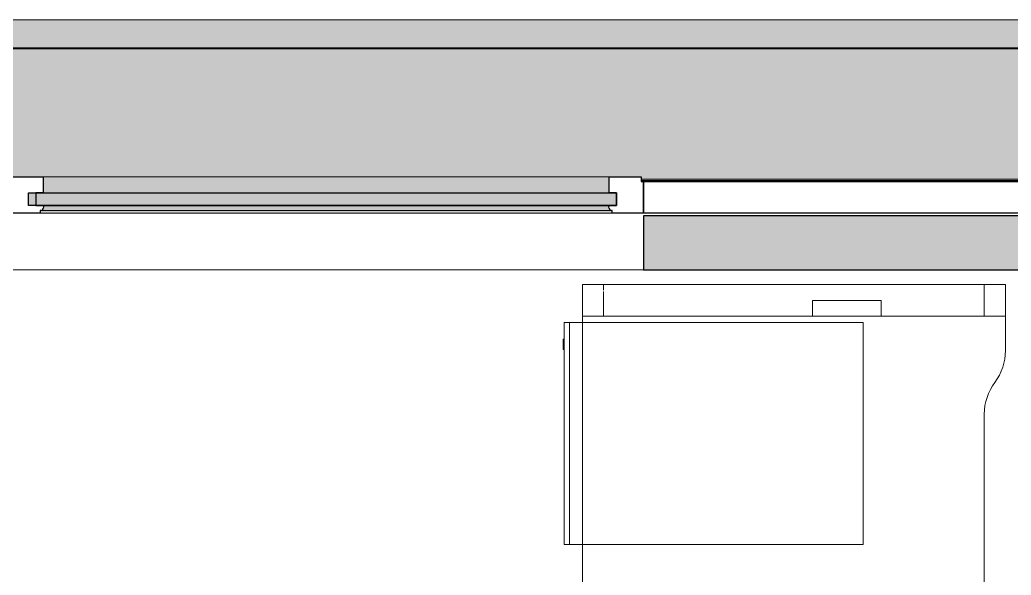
# Model space of a CAD drawing. Header units: millimetres. Extents: x 79795 to 317870, y -36033 to 97293.
# Drawn here: x 162986 to 164860, y 33668 to 34718 of the extents above; entities that cross this region are included whole.
import ezdxf

# ---------------------------------------------------------------- set-up
doc = ezdxf.new("R2010")
doc.units = ezdxf.units.MM
doc.header["$MEASUREMENT"] = 0
for name, color, linetype, lineweight in [('CSM-STL-XX-ZZ-M3-A-XXXX-00001_detached _19_04_21__rvt-1-Level 4$0$A-GLAZ', 7, 'CONTINUOUS', 9), ('CSM-STL-XX-ZZ-M3-A-XXXX-00001_detached _19_04_21__rvt-1-Level 4$0$A-GLAZ-CWMG', 7, 'CONTINUOUS', 9), ('CSM-STL-XX-ZZ-M3-A-XXXX-00001_detached _19_04_21__rvt-1-Level 4$0$A-WALL-PATT', 7, 'CONTINUOUS', 9), ('CSM-STL-XX-ZZ-M3-A-XXXX-00001_detached _19_04_21__rvt-1-Level 4$0$I-WALL', 7, 'CONTINUOUS', 9), ('I-FURN', 8, 'CONTINUOUS', 9)]:
    doc.layers.add(name, color=color, linetype=linetype, lineweight=lineweight)

msp = doc.modelspace()

# ---------------------------------------------------------------- hatches: boundary and pattern name
at = {"layer": 'CSM-STL-XX-ZZ-M3-A-XXXX-00001_detached _19_04_21__rvt-1-Level 4$0$A-GLAZ'}
for points in [[(166688.5, 34416.7), (166692.8, 34416.7), (166692.8, 34718.3), (157908.8, 34718.3), (157908.8, 34416.7), (157913.2, 34416.7), (157913.2, 34421.3), (159104.5, 34421.3), (159104.5, 34416.7), (160441.2, 34416.7), (160441.2, 34421.3), (161632.5, 34421.3), (161632.5, 34416.7), (162969.2, 34416.7), (162969.2, 34421.3), (164160.5, 34421.3), (164160.5, 34416.7), (165497.2, 34416.7), (165497.2, 34421.3), (166688.5, 34421.3)], [(164099.6, 34391.4), (164099.6, 34421.3), (163030, 34421.3), (163030, 34391.4), (163968.9, 34391.4)], [(164113.6, 34367.4), (164113.6, 34391.4), (163002.1, 34391.4), (163002.1, 34367.4), (163968.9, 34367.4)], [(164104.1, 34357.5), (164100.7, 34359.8), (164099.4, 34362.4), (163029.8, 34362.4), (163028, 34358.7), (163025.6, 34357.5), (164101.8, 34357.5)], [(164099.1, 34362.4), (164099.6, 34363.4), (164098.4, 34366.3), (163031.3, 34366.3), (163030, 34362.4), (163030.3, 34362.4), (163968.9, 34362.4)], [(164098.4, 34366.3), (164098.4, 34367.4), (163968.9, 34366.3)], [(164104.1, 34352.5), (164105.6, 34352.5), (164105.6, 34357.5), (163024, 34356.9), (163024, 34352.5), (164103.9, 34352.5)]]:
    msp.add_hatch(color=256, dxfattribs=at).paths.add_polyline_path(points, flags=0)
h = msp.add_hatch(color=256, dxfattribs=at)
h.paths.add_polyline_path([(166692.8, 34414.6), (166692.8, 34416.7), (166688.5, 34416.7), (166688.5, 34414.6)], flags=0)
h.paths.add_polyline_path([(165497.2, 34414.6), (165497.2, 34416.7), (164160.5, 34416.7), (164160.5, 34414.6), (165463.9, 34414.6)], flags=0)
h.paths.add_polyline_path([(162969.2, 34414.6), (162969.2, 34416.7), (161632.5, 34416.7), (161632.5, 34414.6), (162773, 34414.6)], flags=0)
h.paths.add_polyline_path([(160381.1, 34414.6), (160441.2, 34414.6), (160441.2, 34416.7), (159104.5, 34416.7), (159104.5, 34414.6), (159185.1, 34414.6)], flags=0)
h.paths.add_polyline_path([(157913.2, 34414.6), (157913.2, 34416.7), (157908.8, 34416.7), (157908.8, 34414.6)], flags=0)
at = {"layer": 'CSM-STL-XX-ZZ-M3-A-XXXX-00001_detached _19_04_21__rvt-1-Level 4$0$A-WALL-PATT'}
for points in [[(164164.8, 34245.3), (164266.8, 34245.3), (164266.8, 34347.3), (164164.8, 34347.3)], [(164266.8, 34245.3), (165390.8, 34245.3), (165390.8, 34347.3), (164266.8, 34347.3)]]:
    msp.add_hatch(color=256, dxfattribs=at).paths.add_polyline_path(points, flags=0)

# ---------------------------------------------------------------- linework, layer by layer
at = {"layer": 'CSM-STL-XX-ZZ-M3-A-XXXX-00001_detached _19_04_21__rvt-1-Level 4$0$A-GLAZ'}
for p, q in [((166692.8, 34718.3), (157908.8, 34718.3)), ((163030, 34421.3), (164099.6, 34421.3)), ((165497.2, 34416.7), (164160.5, 34416.7)), ((165497.2, 34414.6), (164160.5, 34414.6)), ((163031.3, 34366.3), (164098.4, 34366.3)), ((163024, 34357.5), (163025.6, 34357.5)), ((164105.6, 34352.5), (163024, 34352.5)), ((163025.6, 34357.5), (164104.1, 34357.5)), ((164104.1, 34357.5), (164105.6, 34357.5))]:
    msp.add_line(p, q, dxfattribs=at)
at = {"layer": 'CSM-STL-XX-ZZ-M3-A-XXXX-00001_detached _19_04_21__rvt-1-Level 4$0$A-GLAZ', "lineweight": 30}
for p, q in [((162969.2, 34421.3), (163030, 34421.3)), ((163030, 34421.3), (163030, 34391.4)), ((164099.6, 34421.3), (164160.5, 34421.3)), ((164099.6, 34391.4), (164099.6, 34421.3)), ((164160.5, 34421.3), (164160.5, 34412.3)), ((164160.5, 34412.3), (164164.8, 34412.3)), ((164164.8, 34412.3), (165492.8, 34412.3)), ((164164.8, 34352.5), (164164.8, 34412.3)), ((164164.8, 34412.3), (164164.8, 34352.5)), ((163002.1, 34391.4), (164113.6, 34391.4)), ((163002.1, 34367.4), (163002.1, 34391.4)), ((163016.1, 34391.4), (163016.1, 34367.4)), ((163030, 34391.4), (163016.1, 34391.4)), ((164113.6, 34391.4), (164099.6, 34391.4)), ((164113.6, 34391.4), (164113.6, 34367.4)), ((164113.6, 34367.4), (164113.6, 34391.4)), ((164113.6, 34367.4), (163002.1, 34367.4)), ((163016.1, 34367.4), (163031.3, 34367.4)), ((163031.3, 34367.4), (163031.3, 34366.3)), ((164098.4, 34367.4), (164113.6, 34367.4)), ((164098.4, 34366.3), (164098.4, 34367.4)), ((163024, 34352.5), (162964.8, 34352.5)), ((163025.6, 34357.5), (163024, 34357.5)), ((163024, 34357.5), (163024, 34352.5)), ((164105.6, 34357.5), (164104.1, 34357.5)), ((164105.6, 34352.5), (164105.6, 34357.5)), ((164164.8, 34352.5), (164105.6, 34352.5)), ((165492.8, 34352.5), (164164.8, 34352.5))]:
    msp.add_line(p, q, dxfattribs=at)
for centre, radius, start, end in [((163024.5, 34362.7), 5.36, 281.9524, 356.5739), ((163037.2, 34361.9), 7.4, 143.4261, 176.5739), ((164092.5, 34361.9), 7.4, 3.4261, 36.5739), ((164105.2, 34362.7), 5.36, 183.4261, 258.0476)]:
    msp.add_arc(centre, radius, start, end, dxfattribs=at)
at = {"layer": 'CSM-STL-XX-ZZ-M3-A-XXXX-00001_detached _19_04_21__rvt-1-Level 4$0$A-GLAZ'}
for points, knots in [([(163028, 34358.7), (163027.9, 34358.5), (163027.5, 34358.3), (163026.7, 34357.8), (163026, 34357.6), (163025.6, 34357.5)], [-0.4, -0.4, -0.4, -0.4, -0.3, -0.2, 0, 0, 0, 0]), ([(163029.8, 34362.4), (163029.8, 34361.9), (163029.7, 34361.2), (163029.3, 34360.4), (163029.1, 34360), (163029, 34359.8)], [-1, -1, -1, -1, -0.8, -0.7, -0.6, -0.6, -0.6, -0.6]), ([(164100.7, 34359.8), (164100.6, 34360), (164100.4, 34360.4), (164100, 34361.2), (164099.9, 34361.9), (164099.8, 34362.4)], [0.6, 0.6, 0.6, 0.6, 0.7, 0.8, 1, 1, 1, 1]), ([(164104.1, 34357.5), (164103.6, 34357.6), (164103, 34357.8), (164102.2, 34358.3), (164101.8, 34358.5), (164101.6, 34358.7)], [0, 0, 0, 0, 0.2, 0.3, 0.4, 0.4, 0.4, 0.4])]:
    msp.add_open_spline(points, degree=3, knots=knots, dxfattribs=at)
for points in [[(163031.3, 34366.3), (163031, 34366), (163030.7, 34365.6), (163030.5, 34365.1)], [(164099.1, 34365.1), (164098.9, 34365.6), (164098.7, 34366), (164098.4, 34366.3)]]:
    msp.add_open_spline(points, degree=3, dxfattribs=at)
at = {"layer": 'CSM-STL-XX-ZZ-M3-A-XXXX-00001_detached _19_04_21__rvt-1-Level 4$0$A-GLAZ-CWMG'}
for p, q in [((162308.9, 34665.3), (163050.8, 34665.3)), ((163050.8, 34663.3), (162308.9, 34663.3)), ((163050.8, 34665.3), (163425.8, 34665.3)), ((163425.8, 34663.3), (163050.8, 34663.3)), ((163425.8, 34665.3), (163800.8, 34665.3)), ((163800.8, 34663.3), (163425.8, 34663.3)), ((163800.8, 34665.3), (164550.8, 34665.3)), ((164550.8, 34663.3), (163800.8, 34663.3)), ((164550.8, 34665.3), (165292.8, 34665.3)), ((165292.8, 34663.3), (164550.8, 34663.3))]:
    msp.add_line(p, q, dxfattribs=at)
at = {"layer": 'CSM-STL-XX-ZZ-M3-A-XXXX-00001_detached _19_04_21__rvt-1-Level 4$0$I-WALL', "lineweight": 30}
for p, q in [((164266.8, 34347.3), (164164.8, 34347.3)), ((164164.8, 34347.3), (164164.8, 34245.3)), ((165390.8, 34347.3), (164266.8, 34347.3)), ((164164.8, 34245.3), (164266.8, 34245.3)), ((164266.8, 34245.3), (165390.8, 34245.3))]:
    msp.add_line(p, q, dxfattribs=at)
at = {"layer": 'CSM-STL-XX-ZZ-M3-A-XXXX-00001_detached _19_04_21__rvt-1-Level 4$0$I-WALL'}
msp.add_line((164164.8, 34245.3), (162964.8, 34245.3), dxfattribs=at)
at = {"layer": 'I-FURN'}
for p, q in [((164089.2, 34217.7), (164049.2, 34217.7)), ((164049.2, 34217.7), (164849.2, 34217.7)), ((164049.2, 34157.7), (164049.2, 34217.7)), ((164049.2, 34217.7), (164049.2, 34157.7)), ((164849.2, 34217.7), (164049.2, 34217.7)), ((164049.2, 34217.7), (164049.2, 32617.7)), ((164049.2, 32617.7), (164049.2, 34217.7)), ((164049.2, 34217.7), (164849.2, 34217.7)), ((164809.2, 34217.7), (164089.2, 34217.7)), ((164089.2, 34217.7), (164089.2, 34207.1)), ((164089.2, 34217.7), (164089.2, 34207.1)), ((164849.2, 34217.7), (164809.2, 34217.7)), ((164809.2, 34217.7), (164809.2, 34157.7)), ((164809.2, 34217.7), (164809.2, 34157.7)), ((164849.2, 34217.7), (164849.2, 34157.7)), ((164849.2, 34217.7), (164849.2, 34157.7)), ((164849.2, 34092.7), (164849.2, 34217.7)), ((164849.2, 34217.7), (164849.2, 34092.7)), ((164089.2, 34204.8), (164089.2, 34157.7)), ((164089.2, 34204.8), (164089.2, 34157.7)), ((164484.2, 34157.7), (164484.2, 34187.7)), ((164484.2, 34187.7), (164614.2, 34187.7)), ((164614.2, 34187.7), (164484.2, 34187.7)), ((164484.2, 34187.7), (164484.2, 34157.7)), ((164614.2, 34187.7), (164614.2, 34157.7)), ((164614.2, 34187.7), (164614.2, 34157.7)), ((164049.2, 34157.7), (164089.2, 34157.7)), ((164484.2, 34157.7), (164049.2, 34157.7)), ((164089.2, 34157.7), (164809.2, 34157.7)), ((164614.2, 34157.7), (164484.2, 34157.7)), ((164849.2, 34157.7), (164614.2, 34157.7)), ((164809.2, 34157.7), (164849.2, 34157.7)), ((164024.9, 34146.1), (164014.9, 34146.1)), ((164014.9, 34146.1), (164014.9, 33726.1)), ((164024.9, 33726.1), (164024.9, 34146.1)), ((164049.2, 34146.1), (164024.9, 34146.1)), ((164024.9, 34146.1), (164024.9, 33726.1)), ((164579.9, 34146.1), (164049.2, 34146.1)), ((164579.9, 33726.1), (164579.9, 34146.1)), ((164014.9, 34114.5), (164012.9, 34114.5)), ((164012.9, 34094.5), (164012.9, 34114.5)), ((164012.9, 34114.5), (164012.9, 34094.5)), ((164012.9, 34094.5), (164014.9, 34094.5)), ((164809.2, 33140.4), (164809.2, 33972.7)), ((164809.2, 33972.7), (164809.2, 33140.4)), ((164014.9, 33726.1), (164024.9, 33726.1)), ((164024.9, 33726.1), (164049.2, 33726.1)), ((164049.2, 33726.1), (164579.9, 33726.1))]:
    msp.add_line(p, q, dxfattribs=at)
for centre, start, end in [((164749.2, 34092.7), 323.1301, 0), ((164749.2, 34092.7), 323.1301, 0), ((164909.2, 33972.7), 143.1301, 180), ((164909.2, 33972.7), 143.1301, 180)]:
    msp.add_arc(centre, 100, start, end, dxfattribs=at)

doc.saveas('drawing.dxf')
